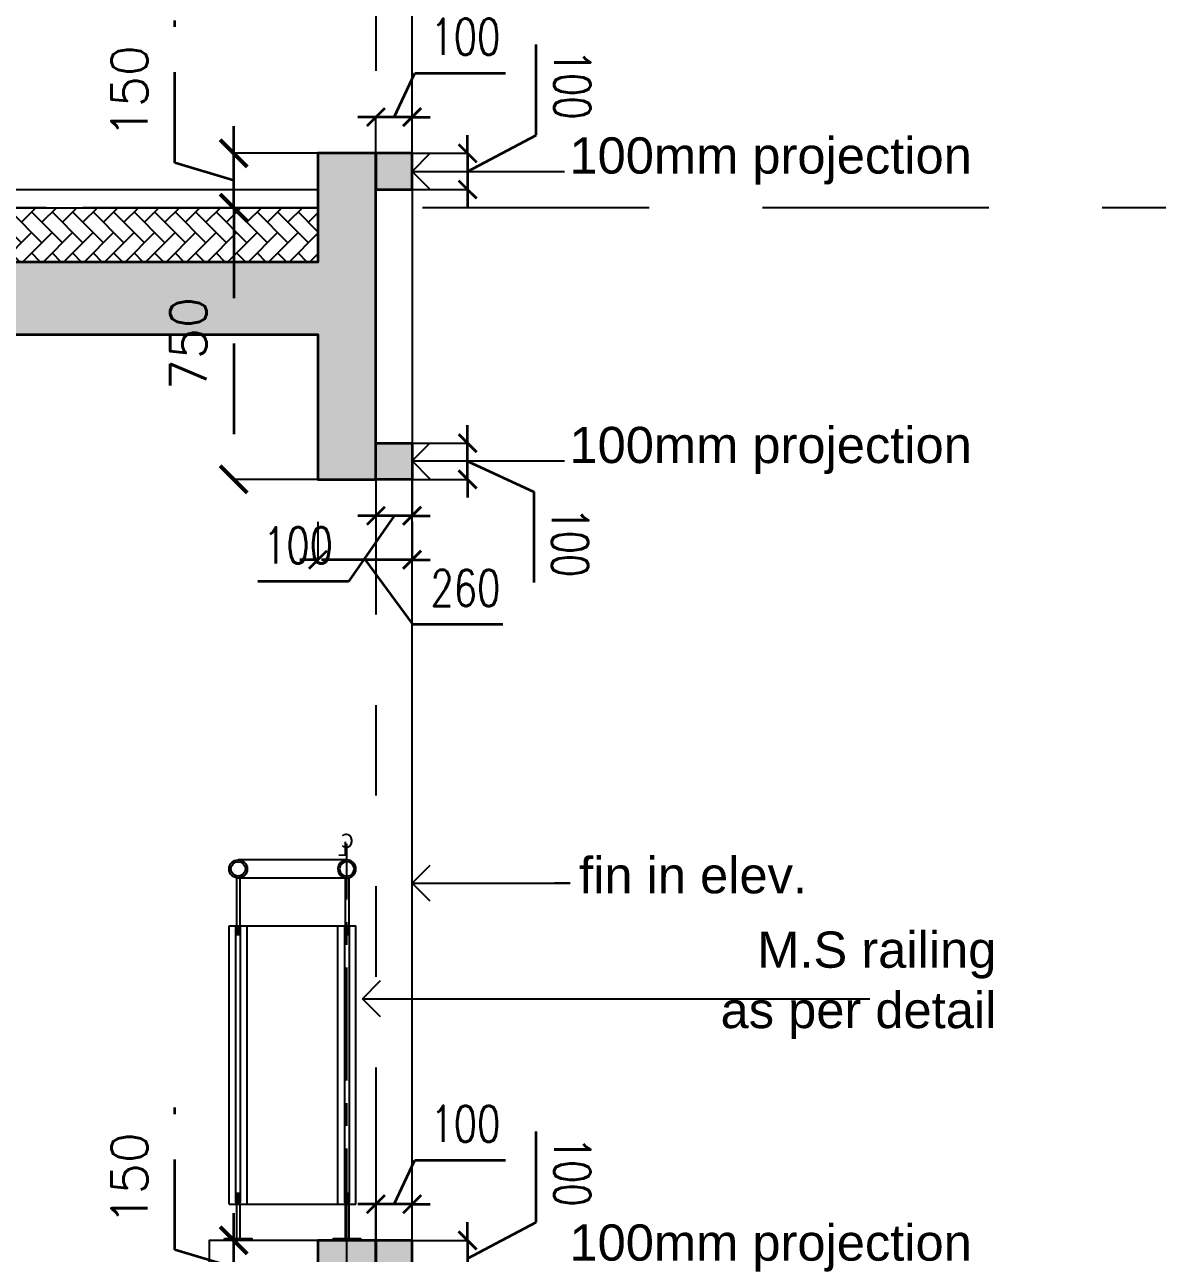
# Model space of a CAD drawing. Header units: millimetres. Extents: x 1066295 to 1300022, y -5734212 to -5454663.
# Drawn here: x 1121692 to 1124817, y -5492879 to -5489488 of the extents above; entities that cross this region are included whole.
import ezdxf

# ---------------------------------------------------------------- set-up
doc = ezdxf.new("R2010")
doc.units = ezdxf.units.MM
doc.header["$LTSCALE"] = 1000
doc.header["$MEASUREMENT"] = 0
for name, pattern in [('AUDIT_D_120904163729-0', [0]), ('T9_PROFILE SECTIONS$0$AUDIT_D_120904163729-0', [0]), ('T9_PROFILE SECTIONS$0$CENTER', [2, 1.25, -0.25, 0.25, -0.25]), ('T9_PROFILE SECTIONS$0$HIDDEN', [0.375, 0.25, -0.125]), ('T9_PROFILE SECTIONS$0$HIDDEN2', [0.1875, 0.125, -0.0625]), ('T9_PROFILE SECTIONS$0$PHANTOM2', [1.25, 0.625, -0.125, 0.125, -0.125, 0.125, -0.125]), ('T9_PROFILE SECTIONS$0$T10(T7 IS SIMILAR BUT MIRROR) - DIMENSION & TEXTING$0$HIDDEN', [0.375, 0.25, -0.125]), ('T9_PROFILE SECTIONS$0$T8_PROFILE SECTIONS$0$HIDDEN', [0.375, 0.25, -0.125])]:
    doc.linetypes.add(name, pattern=pattern)
doc.layers.get('0').update_dxf_attribs({"linetype": 'AUDIT_D_120904163729-0'})
for name, color, linetype in [('T9_PROFILE SECTIONS$0$A-BUILDING LINE TURNS HERE', 252, 'T9_PROFILE SECTIONS$0$PHANTOM2'), ('T9_PROFILE SECTIONS$0$A-DIM', 2, 'Continuous'), ('T9_PROFILE SECTIONS$0$A-SUNK SLAB', 251, 'T9_PROFILE SECTIONS$0$AUDIT_D_120904163729-0'), ('T9_PROFILE SECTIONS$0$DETAIL TEXT', 84, 'T9_PROFILE SECTIONS$0$HIDDEN'), ('T9_PROFILE SECTIONS$0$Elev 01', 8, 'Continuous'), ('T9_PROFILE SECTIONS$0$ELEV 5', 8, 'Continuous'), ('T9_PROFILE SECTIONS$0$F.F.L', 36, 'Continuous'), ('T9_PROFILE SECTIONS$0$GLASS', 5, 'Continuous'), ('T9_PROFILE SECTIONS$0$HATCH 150', 8, 'Continuous'), ('T9_PROFILE SECTIONS$0$Leader', 2, 'T9_PROFILE SECTIONS$0$AUDIT_D_120904163729-0'), ('T9_PROFILE SECTIONS$0$LEVEL', 7, 'Continuous'), ('T9_PROFILE SECTIONS$0$T10(T7 IS SIMILAR BUT MIRROR) - DIMENSION & TEXTING$0$A-DIMENSIONS', 2, 'T9_PROFILE SECTIONS$0$T10(T7 IS SIMILAR BUT MIRROR) - DIMENSION & TEXTING$0$HIDDEN')]:
    doc.layers.add(name, color=color, linetype=linetype)
for name, color, linetype, lineweight in [('T9_PROFILE SECTIONS$0$A-DIMENSION', 2, 'Continuous', 35), ('T9_PROFILE SECTIONS$0$A-SLAB', 3, 'Continuous', 35), ('T9_PROFILE SECTIONS$0$R0-18-10-2014-T1-1st Podium Floor Plan$0$Text', 7, 'Continuous', 0), ('T9_PROFILE SECTIONS$0$T8_PROFILE SECTIONS$0$A-DIMENSION', 2, 'Continuous', 35)]:
    doc.layers.add(name, color=color, linetype=linetype, lineweight=lineweight)
doc.styles.add('T9_PROFILE SECTIONS$0$arial', font='sanss___.ttf')
doc.styles.add('T9_PROFILE SECTIONS$0$ARIAL ARROW', font='arial.ttf')
doc.styles.add('T9_PROFILE SECTIONS$0$CLUSTER A- TOILET DETAIL$0$texts', font='simplex.shx', dxfattribs={"width": 0.75})
doc.styles.add('T9_PROFILE SECTIONS$0$Romans 1', font='romans.shx', dxfattribs={"height": 100})
doc.styles.add('T9_PROFILE SECTIONS$0$T8_PROFILE SECTIONS$0$Romans 1', font='romans.shx', dxfattribs={"height": 100})
doc.dimstyles.new('T9_PROFILE SECTIONS$0$ALPINE S', dxfattribs={"dimscale": 0, "dimtxt": 100, "dimasz": 75, "dimexe": 0, "dimexo": 0, "dimgap": 75, "dimtad": 1, "dimdec": 0, "dimzin": 0, "dimdsep": 46, "dimtxsty": 'T9_PROFILE SECTIONS$0$Romans 1', "dimblk": 'T9_PROFILE SECTIONS$0$_ArchTick', "dimcen": 0.09, "dimclrd": 256, "dimclre": 256, "dimclrt": 7, "dimadec": 0, "dimazin": 0, "dimtfac": 1, "dimtdec": 0, "dimtofl": 0, "dimtmove": 1, "dimatfit": 0, "dimldrblk": 'T9_PROFILE SECTIONS$0$_Open90', "dimfxl": 1, "dimtolj": 1, "dimtzin": 0, "dimarcsym": 0})
doc.dimstyles.new('T9_PROFILE SECTIONS$0$T8_PROFILE SECTIONS$0$ALPINE S', dxfattribs={"dimscale": 0, "dimtxt": 100, "dimasz": 75, "dimexe": 0, "dimexo": 0, "dimgap": 75, "dimtad": 1, "dimdec": 0, "dimzin": 0, "dimdsep": 46, "dimtxsty": 'T9_PROFILE SECTIONS$0$T8_PROFILE SECTIONS$0$Romans 1', "dimblk": 'T9_PROFILE SECTIONS$0$T8_PROFILE SECTIONS$0$_ArchTick', "dimcen": 0.09, "dimclrd": 256, "dimclre": 256, "dimclrt": 7, "dimadec": 0, "dimazin": 0, "dimtfac": 1, "dimtdec": 0, "dimtofl": 0, "dimtmove": 1, "dimatfit": 0, "dimldrblk": 'T9_PROFILE SECTIONS$0$T8_PROFILE SECTIONS$0$_Open90', "dimfxl": 1, "dimtolj": 1, "dimtzin": 0, "dimarcsym": 0})

# ---------------------------------------------------------------- blocks, each defined once
blk = doc.blocks.new('T9_PROFILE SECTIONS$0$_ArchTick')
at = {"color": 0, "linetype": 'ByBlock', "const_width": 0.15}
blk.add_lwpolyline([(-0.5, -0.5), (0.5, 0.5)], dxfattribs=at)
blk = doc.blocks.new('T9_PROFILE SECTIONS$0$A$C6E3644B4')
at = {"layer": 'T9_PROFILE SECTIONS$0$A-DIM', "ltscale": 0.7}
h = blk.add_hatch(color=8, dxfattribs=at)
edge = h.paths.add_edge_path()
edge.add_arc((0, 1025), 25, 0, 360)
edge = h.paths.add_edge_path(flags=17)
edge.add_arc((0, 1025), 20, 0, 360)
for points in [[(6, 868.7), (-6, 868.7), (-6, 843.7), (6, 843.7)], [(6, 130), (-6, 130), (-6, 105), (6, 105)]]:
    blk.add_hatch(color=8, dxfattribs=at).paths.add_polyline_path(points)
at = {"layer": 'T9_PROFILE SECTIONS$0$A-DIM', "color": 5, "linetype": 'T9_PROFILE SECTIONS$0$CENTER', "ltscale": 0.25}
blk.add_line((0, -59), (0, 1094.7), dxfattribs=at)
at = {"layer": 'T9_PROFILE SECTIONS$0$A-DIM', "ltscale": 0.7}
for p, q in [((-5, 1000.1), (-5, 868.4)), ((5, 1000.1), (5, 868.4)), ((25, 868.4), (-25, 868.4)), ((-25, 100.4), (-25, 868.4)), ((25, 100.4), (25, 868.4)), ((25, 100.4), (-25, 100.4)), ((-5, 100.4), (-5, 5)), ((5, 100.4), (5, 5))]:
    blk.add_line(p, q, dxfattribs=at)
blk.add_lwpolyline([(37.5, 5), (-37.5, 5), (-37.5, 0), (37.5, 0)], close=True, dxfattribs=at)
for radius in [25, 20]:
    blk.add_circle((0, 1025), radius, dxfattribs=at)
at = {"layer": 'T9_PROFILE SECTIONS$0$GLASS', "ltscale": 0.7}
for points in [[(-6, 868.4), (-6, 843.7), (6, 843.7), (6, 868.4)], [(-6, 105), (6, 105), (6, 868.4), (-6, 868.4)], [(-6, 130), (-6, 105), (6, 105), (6, 130)]]:
    blk.add_lwpolyline(points, close=True, dxfattribs=at)
at = {"layer": 'T9_PROFILE SECTIONS$0$DETAIL TEXT', "color": 0, "char_height": 40, "width": 489.252, "attachment_point": 1, "style": 'T9_PROFILE SECTIONS$0$arial'}
for s, insert in [('{\\fCalibri|b0|i0|c0|p34;C}', (-17.8, 1122.7)), ('{\\fCalibri|b0|i0|c0|p34;L}', (-2.8, 1100.5))]:
    blk.add_mtext(s, dxfattribs=dict(at, insert=insert))
blk = doc.blocks.new('T9_PROFILE SECTIONS$0$T8_PROFILE SECTIONS$0$_ArchTick')
at = {"color": 0, "linetype": 'ByBlock', "const_width": 0.15}
blk.add_lwpolyline([(-0.5, -0.5), (0.5, 0.5)], dxfattribs=at)
blk = doc.blocks.new('*D221')
at = {"layer": 'T9_PROFILE SECTIONS$0$T8_PROFILE SECTIONS$0$A-DIMENSION', "linetype": 'T9_PROFILE SECTIONS$0$T8_PROFILE SECTIONS$0$HIDDEN', "transparency": 16777216}
for p, q in [((1323621.9, -5678104.4), (1323621.9, -5678054.4)), ((1323621.9, -5678204.4), (1323621.9, -5678104.4)), ((1323621.9, -5678154.4), (1323743.4, -5678212.2)), ((1323621.9, -5678204.4), (1323621.9, -5678254.4)), ((1323743.4, -5678212.2), (1323743.4, -5678490.7))]:
    blk.add_line(p, q, dxfattribs=at)
at = {"layer": 'T9_PROFILE SECTIONS$0$T8_PROFILE SECTIONS$0$A-DIMENSION', "linetype": 'T9_PROFILE SECTIONS$0$T8_PROFILE SECTIONS$0$HIDDEN', "lineweight": -2, "transparency": 16777216}
for p, q in [((1323521.8, -5678104.4), (1323621.9, -5678104.4)), ((1323521.8, -5678204.4), (1323621.9, -5678204.4))]:
    blk.add_line(p, q, dxfattribs=at)
at = {"layer": 'T9_PROFILE SECTIONS$0$T8_PROFILE SECTIONS$0$A-DIMENSION', "linetype": 'ByBlock', "transparency": 16777216, "xscale": 50, "yscale": 50, "zscale": 50}
for p, rotation in [((1323621.9, -5678104.4), 270), ((1323621.9, -5678204.4), 90.00000000000001)]:
    blk.add_blockref('T9_PROFILE SECTIONS$0$T8_PROFILE SECTIONS$0$_ArchTick', p, dxfattribs=dict(at, rotation=rotation))
at = {"layer": 'T9_PROFILE SECTIONS$0$T8_PROFILE SECTIONS$0$A-DIMENSION', "color": 7, "linetype": 'ByBlock', "transparency": 16777216, "insert": (1323843.4, -5678351.5), "char_height": 100, "attachment_point": 5, "rotation": 270, "style": 'T9_PROFILE SECTIONS$0$CLUSTER A- TOILET DETAIL$0$texts'}
blk.add_mtext('\\A1;100', dxfattribs=at)
blk = doc.blocks.new('T9_PROFILE SECTIONS$0$T8_PROFILE SECTIONS$0$_Open90')
at = {"color": 0, "linetype": 'ByBlock', "lineweight": -2}
for p, q in [((0, 0), (-1, 0)), ((-0.5, 0.5), (0, 0)), ((0, 0), (-0.5, -0.5))]:
    blk.add_line(p, q, dxfattribs=at)
blk = doc.blocks.new('*D222')
at = {"layer": 'T9_PROFILE SECTIONS$0$T8_PROFILE SECTIONS$0$A-DIMENSION', "linetype": 'T9_PROFILE SECTIONS$0$T8_PROFILE SECTIONS$0$HIDDEN', "lineweight": -2, "transparency": 16777216}
for p, q in [((1323421.8, -5678204.4), (1323421.8, -5678357.5)), ((1323521.8, -5678204.4), (1323521.8, -5678357.5))]:
    blk.add_line(p, q, dxfattribs=at)
at = {"layer": 'T9_PROFILE SECTIONS$0$T8_PROFILE SECTIONS$0$A-DIMENSION', "linetype": 'T9_PROFILE SECTIONS$0$T8_PROFILE SECTIONS$0$HIDDEN', "transparency": 16777216}
for p, q in [((1323421.8, -5678357.5), (1323371.8, -5678357.5)), ((1323521.8, -5678357.5), (1323421.8, -5678357.5)), ((1323471.8, -5678357.5), (1323572.2, -5678546.2)), ((1323521.8, -5678357.5), (1323571.8, -5678357.5)), ((1323572.2, -5678546.2), (1323850.7, -5678546.2))]:
    blk.add_line(p, q, dxfattribs=at)
at = {"layer": 'T9_PROFILE SECTIONS$0$T8_PROFILE SECTIONS$0$A-DIMENSION', "linetype": 'ByBlock', "transparency": 16777216, "xscale": 50, "yscale": 50, "zscale": 50}
blk.add_blockref('T9_PROFILE SECTIONS$0$T8_PROFILE SECTIONS$0$_ArchTick', (1323421.8, -5678357.5), dxfattribs=at)
at = {"layer": 'T9_PROFILE SECTIONS$0$T8_PROFILE SECTIONS$0$A-DIMENSION', "linetype": 'ByBlock', "transparency": 16777216, "xscale": 50, "yscale": 50, "zscale": 50, "rotation": 180}
blk.add_blockref('T9_PROFILE SECTIONS$0$T8_PROFILE SECTIONS$0$_ArchTick', (1323521.8, -5678357.5), dxfattribs=at)
at = {"layer": 'T9_PROFILE SECTIONS$0$T8_PROFILE SECTIONS$0$A-DIMENSION', "color": 7, "linetype": 'ByBlock', "transparency": 16777216, "insert": (1323711.5, -5678646.2), "char_height": 100, "attachment_point": 5, "rotation": 180, "style": 'T9_PROFILE SECTIONS$0$CLUSTER A- TOILET DETAIL$0$texts'}
blk.add_mtext('\\A1;100', dxfattribs=at)
blk = doc.blocks.new('*D216')
at = {"layer": 'T9_PROFILE SECTIONS$0$A-DIMENSION', "linetype": 'T9_PROFILE SECTIONS$0$HIDDEN', "transparency": 16777216}
for p, q in [((1323446.8, -5677712.1), (1323495.5, -5677549.6)), ((1323495.5, -5677549.6), (1323888.4, -5677549.6)), ((1323371.8, -5677712.1), (1323296.8, -5677712.1)), ((1323371.8, -5677712.1), (1323521.8, -5677712.1)), ((1323521.8, -5677712.1), (1323596.8, -5677712.1))]:
    blk.add_line(p, q, dxfattribs=at)
at = {"layer": 'T9_PROFILE SECTIONS$0$A-DIMENSION', "linetype": 'T9_PROFILE SECTIONS$0$HIDDEN', "lineweight": -2, "transparency": 16777216}
for p, q in [((1323371.8, -5677944.4), (1323371.8, -5677712.1)), ((1323521.8, -5677944.4), (1323521.8, -5677712.1))]:
    blk.add_line(p, q, dxfattribs=at)
at = {"layer": 'T9_PROFILE SECTIONS$0$A-DIMENSION', "linetype": 'ByBlock', "transparency": 16777216, "xscale": 75, "yscale": 75, "zscale": 75}
blk.add_blockref('T9_PROFILE SECTIONS$0$_ArchTick', (1323371.8, -5677712.1), dxfattribs=at)
at = {"layer": 'T9_PROFILE SECTIONS$0$A-DIMENSION', "linetype": 'ByBlock', "transparency": 16777216, "xscale": 75, "yscale": 75, "zscale": 75, "rotation": 180}
blk.add_blockref('T9_PROFILE SECTIONS$0$_ArchTick', (1323521.8, -5677712.1), dxfattribs=at)
at = {"layer": 'T9_PROFILE SECTIONS$0$A-DIMENSION', "color": 7, "linetype": 'ByBlock', "transparency": 16777216, "insert": (1323692, -5677424.6), "char_height": 100, "attachment_point": 5, "style": 'T9_PROFILE SECTIONS$0$Romans 1'}
blk.add_mtext('\\A1;150', dxfattribs=at)
blk = doc.blocks.new('T9_PROFILE SECTIONS$0$_Open90')
at = {"color": 0, "linetype": 'ByBlock', "lineweight": -2}
for p, q in [((-0.5, 0.5), (0, 0)), ((0, 0), (-1, 0)), ((0, 0), (-0.5, -0.5))]:
    blk.add_line(p, q, dxfattribs=at)
blk = doc.blocks.new('*D225')
at = {"layer": 'T9_PROFILE SECTIONS$0$T8_PROFILE SECTIONS$0$A-DIMENSION', "linetype": 'T9_PROFILE SECTIONS$0$T8_PROFILE SECTIONS$0$HIDDEN', "transparency": 16777216}
for p, q in [((1325400.2, -5677944.4), (1325400.2, -5677894.4)), ((1325400.2, -5678204.4), (1325400.2, -5677944.4)), ((1325400.2, -5678074.4), (1325222.1, -5678205)), ((1325222.1, -5678205), (1325222.1, -5678497.8)), ((1325400.2, -5678204.4), (1325400.2, -5678254.4))]:
    blk.add_line(p, q, dxfattribs=at)
at = {"layer": 'T9_PROFILE SECTIONS$0$T8_PROFILE SECTIONS$0$A-DIMENSION', "linetype": 'T9_PROFILE SECTIONS$0$T8_PROFILE SECTIONS$0$HIDDEN', "lineweight": -2, "transparency": 16777216}
for p, q in [((1325505.2, -5677944.4), (1325400.2, -5677944.4)), ((1325505.2, -5678204.4), (1325400.2, -5678204.4))]:
    blk.add_line(p, q, dxfattribs=at)
at = {"layer": 'T9_PROFILE SECTIONS$0$T8_PROFILE SECTIONS$0$A-DIMENSION', "linetype": 'ByBlock', "transparency": 16777216, "xscale": 50, "yscale": 50, "zscale": 50}
for p, rotation in [((1325400.2, -5677944.4), 270), ((1325400.2, -5678204.4), 90.00000000000001)]:
    blk.add_blockref('T9_PROFILE SECTIONS$0$T8_PROFILE SECTIONS$0$_ArchTick', p, dxfattribs=dict(at, rotation=rotation))
at = {"layer": 'T9_PROFILE SECTIONS$0$T8_PROFILE SECTIONS$0$A-DIMENSION', "color": 7, "linetype": 'ByBlock', "transparency": 16777216, "insert": (1325322.1, -5678351.4), "char_height": 100, "attachment_point": 5, "rotation": 270, "style": 'T9_PROFILE SECTIONS$0$CLUSTER A- TOILET DETAIL$0$texts'}
blk.add_mtext('\\A1;260', dxfattribs=at)
blk = doc.blocks.new('*D207')
at = {"layer": 'T9_PROFILE SECTIONS$0$A-DIMENSION', "linetype": 'T9_PROFILE SECTIONS$0$HIDDEN', "transparency": 16777216}
for p, q in [((1365446.8, -5672712.1), (1365495.5, -5672549.6)), ((1365495.5, -5672549.6), (1365888.4, -5672549.6)), ((1365371.8, -5672712.1), (1365296.8, -5672712.1)), ((1365371.8, -5672712.1), (1365521.8, -5672712.1)), ((1365521.8, -5672712.1), (1365596.8, -5672712.1))]:
    blk.add_line(p, q, dxfattribs=at)
at = {"layer": 'T9_PROFILE SECTIONS$0$A-DIMENSION', "linetype": 'T9_PROFILE SECTIONS$0$HIDDEN', "lineweight": -2, "transparency": 16777216}
for p, q in [((1365371.8, -5672944.4), (1365371.8, -5672712.1)), ((1365521.8, -5672944.4), (1365521.8, -5672712.1))]:
    blk.add_line(p, q, dxfattribs=at)
at = {"layer": 'T9_PROFILE SECTIONS$0$A-DIMENSION', "linetype": 'ByBlock', "transparency": 16777216, "xscale": 75, "yscale": 75, "zscale": 75}
blk.add_blockref('T9_PROFILE SECTIONS$0$_ArchTick', (1365371.8, -5672712.1), dxfattribs=at)
at = {"layer": 'T9_PROFILE SECTIONS$0$A-DIMENSION', "linetype": 'ByBlock', "transparency": 16777216, "xscale": 75, "yscale": 75, "zscale": 75, "rotation": 180}
blk.add_blockref('T9_PROFILE SECTIONS$0$_ArchTick', (1365521.8, -5672712.1), dxfattribs=at)
at = {"layer": 'T9_PROFILE SECTIONS$0$A-DIMENSION', "color": 7, "linetype": 'ByBlock', "transparency": 16777216, "insert": (1365692, -5672424.6), "char_height": 100, "attachment_point": 5, "style": 'T9_PROFILE SECTIONS$0$Romans 1'}
blk.add_mtext('\\A1;150', dxfattribs=at)
blk = doc.blocks.new('*D208')
at = {"layer": 'T9_PROFILE SECTIONS$0$T10(T7 IS SIMILAR BUT MIRROR) - DIMENSION & TEXTING$0$A-DIMENSIONS', "lineweight": -2, "transparency": 16777216}
for p, q in [((1365296.8, -5672053.5), (1365345.5, -5671891)), ((1365345.5, -5671891), (1366186, -5671891)), ((1365221.8, -5672053.5), (1365146.8, -5672053.5)), ((1365221.8, -5672053.5), (1365371.8, -5672053.5)), ((1365371.8, -5672053.5), (1365446.8, -5672053.5))]:
    blk.add_line(p, q, dxfattribs=at)
at = {"layer": 'T9_PROFILE SECTIONS$0$T10(T7 IS SIMILAR BUT MIRROR) - DIMENSION & TEXTING$0$A-DIMENSIONS', "linetype": 'T9_PROFILE SECTIONS$0$HIDDEN', "lineweight": -2, "transparency": 16777216}
for p, q in [((1365221.8, -5672194.4), (1365221.8, -5672053.5)), ((1365371.8, -5672194.4), (1365371.8, -5672053.5))]:
    blk.add_line(p, q, dxfattribs=at)
at = {"layer": 'T9_PROFILE SECTIONS$0$T10(T7 IS SIMILAR BUT MIRROR) - DIMENSION & TEXTING$0$A-DIMENSIONS', "linetype": 'ByBlock', "lineweight": -2, "transparency": 16777216, "xscale": 75, "yscale": 75, "zscale": 75}
blk.add_blockref('T9_PROFILE SECTIONS$0$_ArchTick', (1365221.8, -5672053.5), dxfattribs=at)
at = {"layer": 'T9_PROFILE SECTIONS$0$T10(T7 IS SIMILAR BUT MIRROR) - DIMENSION & TEXTING$0$A-DIMENSIONS', "linetype": 'ByBlock', "lineweight": -2, "transparency": 16777216, "xscale": 75, "yscale": 75, "zscale": 75, "rotation": 180}
blk.add_blockref('T9_PROFILE SECTIONS$0$_ArchTick', (1365371.8, -5672053.5), dxfattribs=at)
at = {"layer": 'T9_PROFILE SECTIONS$0$T10(T7 IS SIMILAR BUT MIRROR) - DIMENSION & TEXTING$0$A-DIMENSIONS', "color": 7, "linetype": 'ByBlock', "transparency": 16777216, "insert": (1365765.8, -5671766), "char_height": 100, "attachment_point": 5, "style": 'T9_PROFILE SECTIONS$0$Romans 1', "bg_fill": 3, "box_fill_scale": 1.25, "bg_fill_color": 256, "bg_fill_true_color": 13158600, "bg_fill_transparency": 0}
blk.add_mtext('\\A1;150 sunk', dxfattribs=at)
blk = doc.blocks.new('*D209')
at = {"layer": 'T9_PROFILE SECTIONS$0$T8_PROFILE SECTIONS$0$A-DIMENSION', "linetype": 'T9_PROFILE SECTIONS$0$T8_PROFILE SECTIONS$0$HIDDEN', "transparency": 16777216}
for p, q in [((1365621.9, -5673104.4), (1365621.9, -5673054.4)), ((1365621.9, -5673204.4), (1365621.9, -5673104.4)), ((1365621.9, -5673154.4), (1365743.4, -5673212.2)), ((1365621.9, -5673204.4), (1365621.9, -5673254.4)), ((1365743.4, -5673212.2), (1365743.4, -5673490.7))]:
    blk.add_line(p, q, dxfattribs=at)
at = {"layer": 'T9_PROFILE SECTIONS$0$T8_PROFILE SECTIONS$0$A-DIMENSION', "linetype": 'T9_PROFILE SECTIONS$0$T8_PROFILE SECTIONS$0$HIDDEN', "lineweight": -2, "transparency": 16777216}
for p, q in [((1365521.8, -5673104.4), (1365621.9, -5673104.4)), ((1365521.8, -5673204.4), (1365621.9, -5673204.4))]:
    blk.add_line(p, q, dxfattribs=at)
at = {"layer": 'T9_PROFILE SECTIONS$0$T8_PROFILE SECTIONS$0$A-DIMENSION', "linetype": 'ByBlock', "transparency": 16777216, "xscale": 50, "yscale": 50, "zscale": 50}
for p, rotation in [((1365621.9, -5673104.4), 270), ((1365621.9, -5673204.4), 90.00000000000001)]:
    blk.add_blockref('T9_PROFILE SECTIONS$0$T8_PROFILE SECTIONS$0$_ArchTick', p, dxfattribs=dict(at, rotation=rotation))
at = {"layer": 'T9_PROFILE SECTIONS$0$T8_PROFILE SECTIONS$0$A-DIMENSION', "color": 7, "linetype": 'ByBlock', "transparency": 16777216, "insert": (1365843.4, -5673351.5), "char_height": 100, "attachment_point": 5, "rotation": 270, "style": 'T9_PROFILE SECTIONS$0$CLUSTER A- TOILET DETAIL$0$texts'}
blk.add_mtext('\\A1;100', dxfattribs=at)
blk = doc.blocks.new('*D210')
at = {"layer": 'T9_PROFILE SECTIONS$0$T8_PROFILE SECTIONS$0$A-DIMENSION', "linetype": 'T9_PROFILE SECTIONS$0$T8_PROFILE SECTIONS$0$HIDDEN', "lineweight": -2, "transparency": 16777216}
for p, q in [((1365421.8, -5673204.4), (1365421.8, -5673357.5)), ((1365521.8, -5673204.4), (1365521.8, -5673357.5))]:
    blk.add_line(p, q, dxfattribs=at)
at = {"layer": 'T9_PROFILE SECTIONS$0$T8_PROFILE SECTIONS$0$A-DIMENSION', "linetype": 'T9_PROFILE SECTIONS$0$T8_PROFILE SECTIONS$0$HIDDEN', "transparency": 16777216}
for p, q in [((1365421.8, -5673357.5), (1365371.8, -5673357.5)), ((1365521.8, -5673357.5), (1365421.8, -5673357.5)), ((1365471.8, -5673357.5), (1365572.2, -5673546.2)), ((1365521.8, -5673357.5), (1365571.8, -5673357.5)), ((1365572.2, -5673546.2), (1365850.7, -5673546.2))]:
    blk.add_line(p, q, dxfattribs=at)
at = {"layer": 'T9_PROFILE SECTIONS$0$T8_PROFILE SECTIONS$0$A-DIMENSION', "linetype": 'ByBlock', "transparency": 16777216, "xscale": 50, "yscale": 50, "zscale": 50}
blk.add_blockref('T9_PROFILE SECTIONS$0$T8_PROFILE SECTIONS$0$_ArchTick', (1365421.8, -5673357.5), dxfattribs=at)
at = {"layer": 'T9_PROFILE SECTIONS$0$T8_PROFILE SECTIONS$0$A-DIMENSION', "linetype": 'ByBlock', "transparency": 16777216, "xscale": 50, "yscale": 50, "zscale": 50, "rotation": 180}
blk.add_blockref('T9_PROFILE SECTIONS$0$T8_PROFILE SECTIONS$0$_ArchTick', (1365521.8, -5673357.5), dxfattribs=at)
at = {"layer": 'T9_PROFILE SECTIONS$0$T8_PROFILE SECTIONS$0$A-DIMENSION', "color": 7, "linetype": 'ByBlock', "transparency": 16777216, "insert": (1365711.5, -5673646.2), "char_height": 100, "attachment_point": 5, "rotation": 180, "style": 'T9_PROFILE SECTIONS$0$CLUSTER A- TOILET DETAIL$0$texts'}
blk.add_mtext('\\A1;100', dxfattribs=at)
blk = doc.blocks.new('*D211')
at = {"layer": 'T9_PROFILE SECTIONS$0$T8_PROFILE SECTIONS$0$A-DIMENSION', "linetype": 'T9_PROFILE SECTIONS$0$T8_PROFILE SECTIONS$0$HIDDEN', "transparency": 16777216}
for p, q in [((1364340, -5673028.8), (1364340, -5672750.3)), ((1364521.7, -5673154.4), (1364340, -5673028.8)), ((1364521.7, -5673104.4), (1364521.7, -5673054.4)), ((1364521.7, -5673204.4), (1364521.7, -5673104.4)), ((1364521.7, -5673204.4), (1364521.7, -5673254.4))]:
    blk.add_line(p, q, dxfattribs=at)
at = {"layer": 'T9_PROFILE SECTIONS$0$T8_PROFILE SECTIONS$0$A-DIMENSION', "linetype": 'T9_PROFILE SECTIONS$0$T8_PROFILE SECTIONS$0$HIDDEN', "lineweight": -2, "transparency": 16777216}
for p, q in [((1364621.8, -5673104.4), (1364521.7, -5673104.4)), ((1364621.8, -5673204.4), (1364521.7, -5673204.4))]:
    blk.add_line(p, q, dxfattribs=at)
at = {"layer": 'T9_PROFILE SECTIONS$0$T8_PROFILE SECTIONS$0$A-DIMENSION', "linetype": 'ByBlock', "transparency": 16777216, "xscale": 50, "yscale": 50, "zscale": 50}
for p, rotation in [((1364521.7, -5673104.4), 270), ((1364521.7, -5673204.4), 90.00000000000001)]:
    blk.add_blockref('T9_PROFILE SECTIONS$0$T8_PROFILE SECTIONS$0$_ArchTick', p, dxfattribs=dict(at, rotation=rotation))
at = {"layer": 'T9_PROFILE SECTIONS$0$T8_PROFILE SECTIONS$0$A-DIMENSION', "color": 7, "linetype": 'ByBlock', "transparency": 16777216, "insert": (1364440, -5672889.5), "char_height": 100, "attachment_point": 5, "rotation": 270, "style": 'T9_PROFILE SECTIONS$0$CLUSTER A- TOILET DETAIL$0$texts'}
blk.add_mtext('\\A1;100', dxfattribs=at)
blk = doc.blocks.new('*D212')
at = {"layer": 'T9_PROFILE SECTIONS$0$T8_PROFILE SECTIONS$0$A-DIMENSION', "linetype": 'T9_PROFILE SECTIONS$0$T8_PROFILE SECTIONS$0$HIDDEN', "lineweight": -2, "transparency": 16777216}
for p, q in [((1364621.8, -5673204.4), (1364621.8, -5673357.5)), ((1364721.8, -5673204.4), (1364721.8, -5673357.5))]:
    blk.add_line(p, q, dxfattribs=at)
at = {"layer": 'T9_PROFILE SECTIONS$0$T8_PROFILE SECTIONS$0$A-DIMENSION', "linetype": 'T9_PROFILE SECTIONS$0$T8_PROFILE SECTIONS$0$HIDDEN', "transparency": 16777216}
for p, q in [((1364621.8, -5673357.5), (1364571.8, -5673357.5)), ((1364671.8, -5673357.5), (1364587.6, -5673540.1)), ((1364621.8, -5673357.5), (1364721.8, -5673357.5)), ((1364721.8, -5673357.5), (1364771.8, -5673357.5)), ((1364587.6, -5673540.1), (1364309, -5673540.1))]:
    blk.add_line(p, q, dxfattribs=at)
at = {"layer": 'T9_PROFILE SECTIONS$0$T8_PROFILE SECTIONS$0$A-DIMENSION', "linetype": 'ByBlock', "transparency": 16777216, "xscale": 50, "yscale": 50, "zscale": 50}
blk.add_blockref('T9_PROFILE SECTIONS$0$T8_PROFILE SECTIONS$0$_ArchTick', (1364621.8, -5673357.5), dxfattribs=at)
at = {"layer": 'T9_PROFILE SECTIONS$0$T8_PROFILE SECTIONS$0$A-DIMENSION', "linetype": 'ByBlock', "transparency": 16777216, "xscale": 50, "yscale": 50, "zscale": 50, "rotation": 180}
blk.add_blockref('T9_PROFILE SECTIONS$0$T8_PROFILE SECTIONS$0$_ArchTick', (1364721.8, -5673357.5), dxfattribs=at)
at = {"layer": 'T9_PROFILE SECTIONS$0$T8_PROFILE SECTIONS$0$A-DIMENSION', "color": 7, "linetype": 'ByBlock', "transparency": 16777216, "insert": (1364448.3, -5673640.1), "char_height": 100, "attachment_point": 5, "rotation": 180, "style": 'T9_PROFILE SECTIONS$0$CLUSTER A- TOILET DETAIL$0$texts'}
blk.add_mtext('\\A1;100', dxfattribs=at)
blk = doc.blocks.new('*D213')
at = {"layer": 'T9_PROFILE SECTIONS$0$A-DIMENSION', "linetype": 'T9_PROFILE SECTIONS$0$HIDDEN', "lineweight": -2, "transparency": 16777216}
for p, q in [((1364621.8, -5672944.3), (1364621.8, -5672712.1)), ((1365371.8, -5672944.3), (1365371.8, -5672712.1))]:
    blk.add_line(p, q, dxfattribs=at)
at = {"layer": 'T9_PROFILE SECTIONS$0$A-DIMENSION', "linetype": 'T9_PROFILE SECTIONS$0$HIDDEN', "transparency": 16777216}
blk.add_line((1365371.8, -5672712.1), (1364621.8, -5672712.1), dxfattribs=at)
at = {"layer": 'T9_PROFILE SECTIONS$0$A-DIMENSION', "linetype": 'ByBlock', "transparency": 16777216, "xscale": 75, "yscale": 75, "zscale": 75, "rotation": 180}
blk.add_blockref('T9_PROFILE SECTIONS$0$_ArchTick', (1364621.8, -5672712.1), dxfattribs=at)
at = {"layer": 'T9_PROFILE SECTIONS$0$A-DIMENSION', "linetype": 'ByBlock', "transparency": 16777216, "xscale": 75, "yscale": 75, "zscale": 75}
blk.add_blockref('T9_PROFILE SECTIONS$0$_ArchTick', (1365371.8, -5672712.1), dxfattribs=at)
at = {"layer": 'T9_PROFILE SECTIONS$0$A-DIMENSION', "color": 7, "linetype": 'ByBlock', "transparency": 16777216, "insert": (1364996.8, -5672587.1), "char_height": 100, "attachment_point": 5, "style": 'T9_PROFILE SECTIONS$0$Romans 1'}
blk.add_mtext('\\A1;750', dxfattribs=at)
blk = doc.blocks.new('T9_PROFILE SECTIONS$0$87i')
at = {"layer": 'T9_PROFILE SECTIONS$0$Elev 01', "ltscale": 0.7}
h = blk.add_hatch(color=8, dxfattribs=at)
edge = h.paths.add_edge_path(flags=16)
edge.add_arc((1324546.8, -5677724.4), 20, -540, -180, ccw=False)
edge = h.paths.add_edge_path()
edge.add_arc((1324546.8, -5677724.4), 25, -540, -180, ccw=False)
for points in [[(1323651.8, -5677730.3), (1323626.8, -5677730.3), (1323626.8, -5677718.3), (1323651.8, -5677718.3)], [(1324390.5, -5677730.3), (1324365.5, -5677730.3), (1324365.5, -5677718.3), (1324390.5, -5677718.3)]]:
    blk.add_hatch(color=8, dxfattribs=at).paths.add_polyline_path(points)
at = {"layer": 'T9_PROFILE SECTIONS$0$HATCH 150'}
h = blk.add_hatch(color=8, dxfattribs=at)
h.dxf.hatch_style = 1
h.paths.add_polyline_path([(1323521.8, -5677944.4), (1323371.8, -5677944.4), (1323221.8, -5677944.4), (1323221.8, -5676444.4), (1323371.8, -5676444.4), (1323371.8, -5674481), (1323171.8, -5674481), (1323171.8, -5676244.4), (1322621.8, -5676244.4), (1322621.8, -5676444.4), (1323021.8, -5676444.4), (1323021.8, -5677944.4), (1322621.8, -5677944.4), (1322621.8, -5678104.4), (1323521.8, -5678104.4)])
h = blk.add_hatch(dxfattribs=at)
h.set_pattern_fill('AR-SAND', color=8, scale=10, angle=-90)
h.set_pattern_definition([(37.5, (-7656.884, 3890.655), (-0.62993358, 19.26823769), [0, -15.2, 0, -17, 0, -16.25]), (7.5, (-7656.884, 3890.655), (17.69776705, 28.22146065), [0, -8.2, 0, -13.7, 0, -5.25]), (327.5, (-7669.184, 3890.655), (31.141418618, 0.056590535), [0, -5, 0, -18, 0, -23.5]), (317.5, (-7669.184, 3890.655), (30.06126605, 8.77675565), [0, -2.5, 0, -11.8, 0, -13.5])])
h.paths.add_polyline_path([(1322721.8, -5678104.4), (1322721.8, -5678204.4), (1322621.8, -5678204.4), (1322621.8, -5678104.4)])
h.paths.add_polyline_path([(1323421.8, -5678104.4), (1323421.8, -5678204.4), (1323521.8, -5678204.4), (1323521.8, -5678104.4)])
at = {"layer": 'T9_PROFILE SECTIONS$0$A-SLAB', "linetype": 'ByBlock'}
for points in [[(1323521.8, -5677944.4), (1323371.8, -5677944.4), (1323221.8, -5677944.4), (1323221.8, -5676444.4), (1323371.8, -5676444.4), (1323371.8, -5674481), (1323171.8, -5674481), (1323171.8, -5676244.4), (1322621.8, -5676244.4), (1322621.8, -5676444.4), (1323021.8, -5676444.4), (1323021.8, -5677944.4), (1322621.8, -5677944.4), (1322621.8, -5678104.4), (1323521.8, -5678104.4)], [(1323421.8, -5678104.4), (1323421.8, -5678204.4), (1323521.8, -5678204.4), (1323521.8, -5678104.4)]]:
    blk.add_lwpolyline(points, close=True, dxfattribs=at)
at = {"layer": 'T9_PROFILE SECTIONS$0$Elev 01', "ltscale": 0.7}
for p, q in [((1323622.2, -5677699.4), (1324390.2, -5677699.4)), ((1323622.2, -5677699.4), (1323622.2, -5677749.4)), ((1324390.2, -5677699.4), (1324390.2, -5677749.4)), ((1323622.2, -5677719.4), (1323526.8, -5677719.4)), ((1323622.2, -5677729.4), (1323526.8, -5677729.4)), ((1324521.9, -5677719.4), (1324390.2, -5677719.4)), ((1324521.9, -5677729.4), (1324390.2, -5677729.4)), ((1324521.8, -5678024.4), (1324521.8, -5677724.4)), ((1324571.8, -5678024.4), (1324571.8, -5677724.4)), ((1323622.2, -5677749.4), (1324390.2, -5677749.4)), ((1323622.2, -5677749.4), (1323622.2, -5677999.4)), ((1324390.2, -5677749.4), (1324390.2, -5677999.4))]:
    blk.add_line(p, q, dxfattribs=at)
at = {"layer": 'T9_PROFILE SECTIONS$0$Elev 01', "linetype": 'ByBlock'}
blk.add_lwpolyline([(1323521.8, -5677944.4), (1323521.8, -5677644.4), (1323411.8, -5677644.4)], dxfattribs=at)
at = {"layer": 'T9_PROFILE SECTIONS$0$Elev 01', "ltscale": 0.7}
for points in [[(1323526.8, -5677686.9), (1323526.8, -5677761.9), (1323521.8, -5677761.9), (1323521.8, -5677686.9)], [(1323626.8, -5677730.3), (1323626.8, -5677718.3), (1324390.2, -5677718.3), (1324390.2, -5677730.3)], [(1323651.8, -5677730.3), (1323626.8, -5677730.3), (1323626.8, -5677718.3), (1323651.8, -5677718.3)], [(1324390.2, -5677730.3), (1324365.5, -5677730.3), (1324365.5, -5677718.3), (1324390.2, -5677718.3)]]:
    blk.add_lwpolyline(points, close=True, dxfattribs=at)
for radius in [25, 20]:
    blk.add_circle((1324546.8, -5677724.4), radius, dxfattribs=at)
at = {"layer": 'T9_PROFILE SECTIONS$0$ELEV 5', "ltscale": 0.7}
blk.add_line((1323521.8, -5678204.4), (1325621.8, -5678204.4), dxfattribs=at)
at = {"layer": 'T9_PROFILE SECTIONS$0$T10(T7 IS SIMILAR BUT MIRROR) - DIMENSION & TEXTING$0$A-DIMENSIONS', "linetype": 'ByBlock'}
blk.add_lwpolyline([(1323411.8, -5677944.4), (1323521.8, -5677944.4), (1323521.8, -5678104.4)], dxfattribs=at)
at = {"layer": 'T9_PROFILE SECTIONS$0$A-SLAB', "linetype": 'ByBlock', "xscale": -1, "rotation": 270}
blk.add_blockref('T9_PROFILE SECTIONS$0$A$C6E3644B4', (1323521.8, -5678024.4), dxfattribs=at)
at = {"layer": 'T9_PROFILE SECTIONS$0$R0-18-10-2014-T1-1st Podium Floor Plan$0$Text', "char_height": 100, "width": 1133.401, "attachment_point": 9, "rotation": 270, "style": 'T9_PROFILE SECTIONS$0$ARIAL ARROW'}
for s, insert in [('100mm projection\\P  ', (1323269, -5679748.7, 0)), ('fin in elev.', (1324478.2, -5679293.9, 0)), ('M.S railing \\Pas per detail\\P  ', (1323910.7, -5679816.4))]:
    blk.add_mtext(s, dxfattribs=dict(at, insert=insert))
at = {"layer": 'T9_PROFILE SECTIONS$0$A-DIMENSION', "linetype": 'ByBlock'}
dim = blk.add_linear_dim(base=(1323521.8, -5677712.1), p1=(1323371.8, -5677944.4), p2=(1323521.8, -5677944.4), dimstyle='T9_PROFILE SECTIONS$0$ALPINE S', override={"dimscale": 1, "dimfxl": 5, "dimlwd": 65535, "dimarcsym": 1}, dxfattribs=at)
dim.commit()
dim.dimension.update_dxf_attribs({"geometry": '*D216', "text_midpoint": (1323570.5, -5677424.6)})
at = {"layer": 'T9_PROFILE SECTIONS$0$T8_PROFILE SECTIONS$0$A-DIMENSION', "linetype": 'ByBlock'}
for base, p1, p2, picture, middle in [((1325400.2, -5677944.4), (1325505.2, -5678204.4, 0), (1325505.2, -5677944.4, 0), '*D225', (1325222.1, -5678255)), ((1323621.9, -5678104.4), (1323521.8, -5678204.4, 0), (1323521.8, -5678104.4, 0), '*D221', (1323743.4, -5678262.2))]:
    dim = blk.add_linear_dim(base=base, p1=p1, p2=p2, angle=270, dimstyle='T9_PROFILE SECTIONS$0$T8_PROFILE SECTIONS$0$ALPINE S', override={"dimscale": 1, "dimasz": 50, "dimgap": 50, "dimtxsty": 'T9_PROFILE SECTIONS$0$CLUSTER A- TOILET DETAIL$0$texts', "dimfxl": 5, "dimlwd": 65535, "dimarcsym": 1}, dxfattribs=at)
    dim.commit()
    dim.dimension.update_dxf_attribs({"geometry": picture, "text_midpoint": middle, "dimtype": 128})
dim = blk.add_linear_dim(base=(1323421.8, -5678357.5), p1=(1323521.8, -5678204.4), p2=(1323421.8, -5678204.4, 0), dimstyle='T9_PROFILE SECTIONS$0$T8_PROFILE SECTIONS$0$ALPINE S', override={"dimscale": 1, "dimasz": 50, "dimgap": 50, "dimtxsty": 'T9_PROFILE SECTIONS$0$CLUSTER A- TOILET DETAIL$0$texts', "dimfxl": 5, "dimlwd": 65535, "dimarcsym": 1}, dxfattribs=at)
dim.commit()
dim.dimension.update_dxf_attribs({"geometry": '*D222', "text_midpoint": (1323622.2, -5678546.2), "dimtype": 128})
at = {"layer": 'T9_PROFILE SECTIONS$0$Leader'}
for points, override in [([(1324188.8, -5678067.4, 0), (1324188.8, -5679467.3, 0)], {"dimscale": 1, "dimasz": 100, "dimtad": 0, "dimclrd": 256}), ([(1324507.7, -5678204.4), (1324507.7, -5678640.4), (1324507.7, -5678597.3)], {"dimscale": 1, "dimasz": 100, "dimtad": 0})]:
    blk.add_leader(points, dimstyle='T9_PROFILE SECTIONS$0$ALPINE S', override=override, dxfattribs=at)
blk = doc.blocks.new('T9_PROFILE SECTIONS$0$78O')
at = {"layer": 'T9_PROFILE SECTIONS$0$HATCH 150'}
h = blk.add_hatch(dxfattribs=at)
h.set_pattern_fill('AR-SAND', color=8, scale=10, angle=-90)
h.set_pattern_definition([(37.5, (-7656.884, 2956.427), (-0.62993358, 19.26823769), [0, -15.2, 0, -17, 0, -16.25]), (7.5, (-7656.884, 2956.427), (17.69776705, 28.22146065), [0, -8.2, 0, -13.7, 0, -5.25]), (327.5, (-7669.184, 2956.427), (31.141418618, 0.056590535), [0, -5, 0, -18, 0, -23.5]), (317.5, (-7669.184, 2956.427), (30.06126605, 8.77675565), [0, -2.5, 0, -11.8, 0, -13.5])])
h.paths.add_polyline_path([(1364721.8, -5673104.4), (1364721.8, -5673204.4), (1364621.8, -5673204.4), (1364621.8, -5673104.4)])
h.paths.add_polyline_path([(1365421.8, -5673104.4), (1365421.8, -5673204.4), (1365521.8, -5673204.4), (1365521.8, -5673104.4)])
at = {"layer": 'T9_PROFILE SECTIONS$0$A-SLAB', "linetype": 'ByBlock'}
for points in [[(1364721.8, -5673104.4), (1364721.8, -5673204.4), (1364621.8, -5673204.4), (1364621.8, -5673104.4)], [(1365421.8, -5673104.4), (1365421.8, -5673204.4), (1365521.8, -5673204.4), (1365521.8, -5673104.4)]]:
    blk.add_lwpolyline(points, close=True, dxfattribs=at)
at = {"layer": 'T9_PROFILE SECTIONS$0$ELEV 5', "ltscale": 0.7}
for p, q in [((1365421.8, -5673204.4), (1364721.8, -5673204.4)), ((1365521.8, -5673204.4, 0), (1366421.8, -5673204.4, 0))]:
    blk.add_line(p, q, dxfattribs=at)
at = {"layer": 'T9_PROFILE SECTIONS$0$R0-18-10-2014-T1-1st Podium Floor Plan$0$Text', "char_height": 100, "width": 1133.401, "attachment_point": 9, "rotation": 270, "style": 'T9_PROFILE SECTIONS$0$ARIAL ARROW'}
for insert in [(1364470.1, -5674748.7, 0), (1365269, -5674748.7, 0)]:
    blk.add_mtext('100mm projection\\P  ', dxfattribs=dict(at, insert=insert))
at = {"layer": 'T9_PROFILE SECTIONS$0$A-DIMENSION', "linetype": 'ByBlock'}
for base, p1, p2, picture, middle in [((1365521.8, -5672712.1), (1365371.8, -5672944.4), (1365521.8, -5672944.4), '*D207', (1365570.5, -5672424.6)), ((1364621.8, -5672712.1), (1365371.8, -5672944.3), (1364621.8, -5672944.3), '*D213', (1364996.8, -5672587.1))]:
    dim = blk.add_linear_dim(base=base, p1=p1, p2=p2, dimstyle='T9_PROFILE SECTIONS$0$ALPINE S', override={"dimscale": 1, "dimfxl": 5, "dimlwd": 65535, "dimarcsym": 1}, dxfattribs=at)
    dim.commit()
    dim.dimension.update_dxf_attribs({"geometry": picture, "text_midpoint": middle})
at = {"layer": 'T9_PROFILE SECTIONS$0$T10(T7 IS SIMILAR BUT MIRROR) - DIMENSION & TEXTING$0$A-DIMENSIONS', "linetype": 'ByBlock'}
dim = blk.add_linear_dim(base=(1365371.8, -5672053.5), p1=(1365221.8, -5672194.4), p2=(1365371.8, -5672194.4), text='<> sunk', dimstyle='T9_PROFILE SECTIONS$0$ALPINE S', override={"dimscale": 1, "dimfxl": 5, "dimtfill": 1, "dimarcsym": 1}, dxfattribs=at)
dim.commit()
dim.dimension.update_dxf_attribs({"geometry": '*D208', "text_midpoint": (1365420.5, -5671766)})
at = {"layer": 'T9_PROFILE SECTIONS$0$T8_PROFILE SECTIONS$0$A-DIMENSION', "linetype": 'ByBlock'}
for base, p1, p2, angle, picture, middle in [((1364521.7, -5673104.4), (1364621.8, -5673204.4, 0), (1364621.8, -5673104.4, 0), 270, '*D211', (1364340, -5672978.8)), ((1365621.9, -5673104.4), (1365521.8, -5673204.4, 0), (1365521.8, -5673104.4, 0), 270, '*D209', (1365743.4, -5673262.2)), ((1364721.8, -5673357.5), (1364621.8, -5673204.4), (1364721.8, -5673204.4, 0), 180, '*D212', (1364537.6, -5673540.1))]:
    dim = blk.add_linear_dim(base=base, p1=p1, p2=p2, angle=angle, dimstyle='T9_PROFILE SECTIONS$0$T8_PROFILE SECTIONS$0$ALPINE S', override={"dimscale": 1, "dimasz": 50, "dimgap": 50, "dimtxsty": 'T9_PROFILE SECTIONS$0$CLUSTER A- TOILET DETAIL$0$texts', "dimfxl": 5, "dimlwd": 65535, "dimarcsym": 1}, dxfattribs=at)
    dim.commit()
    dim.dimension.update_dxf_attribs({"geometry": picture, "text_midpoint": middle, "dimtype": 128})
dim = blk.add_linear_dim(base=(1365421.8, -5673357.5), p1=(1365521.8, -5673204.4), p2=(1365421.8, -5673204.4, 0), dimstyle='T9_PROFILE SECTIONS$0$T8_PROFILE SECTIONS$0$ALPINE S', override={"dimscale": 1, "dimasz": 50, "dimgap": 50, "dimtxsty": 'T9_PROFILE SECTIONS$0$CLUSTER A- TOILET DETAIL$0$texts', "dimfxl": 5, "dimlwd": 65535, "dimarcsym": 1}, dxfattribs=at)
dim.commit()
dim.dimension.update_dxf_attribs({"geometry": '*D210', "text_midpoint": (1365622.2, -5673546.2), "dimtype": 128})
at = {"layer": 'T9_PROFILE SECTIONS$0$Leader'}
for points in [[(1364672.9, -5673204.4), (1364672.9, -5673421), (1364672.9, -5673624.7)], [(1365471.8, -5673204.4), (1365471.8, -5673421), (1365471.8, -5673624.7)]]:
    blk.add_leader(points, dimstyle='T9_PROFILE SECTIONS$0$ALPINE S', override={"dimscale": 1, "dimasz": 100, "dimtad": 0}, dxfattribs=at)
at = {"layer": 'T9_PROFILE SECTIONS$0$A-SUNK SLAB', "linetype": 'ByBlock'}
h = blk.add_hatch(dxfattribs=at)
h.set_pattern_fill('AR-HBONE', color=256, scale=10, angle=-90)
h.set_pattern_definition([(45, (1e-06, 2956.427), (5e-14, 56.5685425), [120, -40]), (135, (28.284, 2984.71), (5e-14, 56.5685425), [120, -40])])
h.paths.add_polyline_path([(1365221.8, -5672944.4), (1365221.8, -5671444.4), (1365371.8, -5671444.4), (1365371.8, -5672944.4)])
at = {"layer": 'T9_PROFILE SECTIONS$0$HATCH 150'}
h = blk.add_hatch(color=8, dxfattribs=at)
h.dxf.hatch_style = 1
h.paths.add_polyline_path([(1365521.8, -5672944.4), (1365371.8, -5672944.4), (1365221.8, -5672944.4), (1365221.8, -5671444.4), (1365371.8, -5671444.4), (1365371.8, -5669481), (1365171.8, -5669481), (1365171.8, -5671244.4), (1364621.8, -5671244.4), (1364621.8, -5671444.4), (1365021.8, -5671444.4), (1365021.8, -5672944.4), (1364621.8, -5672944.4), (1364621.8, -5673104.4), (1365521.8, -5673104.4)])
at = {"layer": 'T9_PROFILE SECTIONS$0$A-SLAB', "linetype": 'ByBlock'}
blk.add_lwpolyline([(1365521.8, -5672944.4), (1365371.8, -5672944.4), (1365221.8, -5672944.4), (1365221.8, -5671444.4), (1365371.8, -5671444.4), (1365371.8, -5669481), (1365171.8, -5669481), (1365171.8, -5671244.4), (1364621.8, -5671244.4), (1364621.8, -5671444.4), (1365021.8, -5671444.4), (1365021.8, -5672944.4), (1364621.8, -5672944.4), (1364621.8, -5673104.4), (1365521.8, -5673104.4)], close=True, dxfattribs=at)
at = {"layer": 'T9_PROFILE SECTIONS$0$A-SUNK SLAB', "linetype": 'ByBlock'}
blk.add_lwpolyline([(1365221.8, -5672944.4), (1365221.8, -5671444.4), (1365371.8, -5671444.4), (1365371.8, -5672944.4)], close=True, dxfattribs=at)
at = {"layer": 'T9_PROFILE SECTIONS$0$F.F.L', "linetype": 'Continuous', "ltscale": 0.1, "elevation": 0}
blk.add_lwpolyline([(1365421.8, -5671444.4), (1365421.8, -5672944.4)], dxfattribs=at)
blk = doc.blocks.new('T9_PROFILE SECTIONS')
at = {"layer": 'T9_PROFILE SECTIONS$0$A-BUILDING LINE TURNS HERE', "ltscale": 2}
blk.add_line((1124406.2086, -5454967.5259), (1124406.2086, -5549767.0766), dxfattribs=at)
at = {"layer": 'T9_PROFILE SECTIONS$0$LEVEL', "color": 1, "linetype": 'T9_PROFILE SECTIONS$0$HIDDEN2', "ltscale": 5}
blk.add_line((1261097.5948, -5487595.054, -0.01), (1103452.4742, -5487595.054, -0.01), dxfattribs=at)
at = {"linetype": 'ByBlock', "rotation": 90}
blk.add_blockref('T9_PROFILE SECTIONS$0$87i', (-4553698.1532, -6813966.8482), dxfattribs=at)
blk.add_blockref('T9_PROFILE SECTIONS$0$78O', (-4548698.1532, -6852966.8482), dxfattribs=at)

msp = doc.modelspace()

# ---------------------------------------------------------------- block references
at = {"linetype": 'ByBlock'}
msp.add_blockref('T9_PROFILE SECTIONS', (-1745.2, -2398.4, 0.4), dxfattribs=at)

doc.saveas('drawing.dxf')
